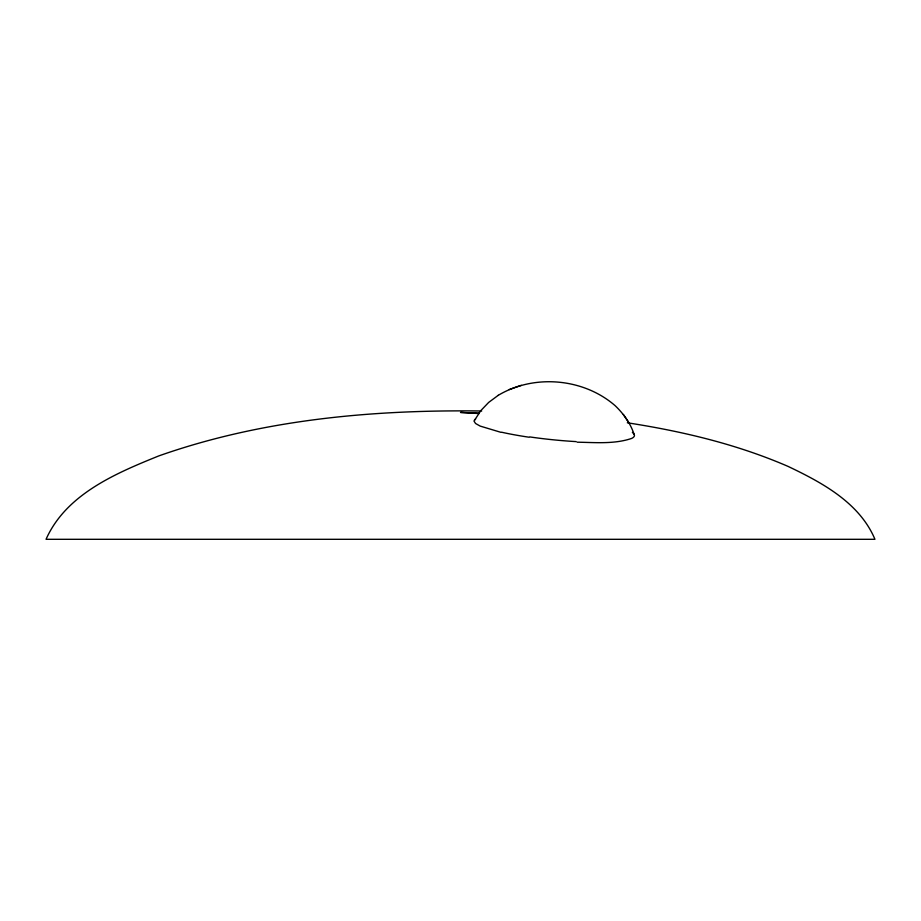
<?xml version="1.0" encoding="UTF-8"?>
<svg xmlns="http://www.w3.org/2000/svg" width="921" height="921" viewBox="0 0 921 921"><rect width="100%" height="100%" fill="white"/><g stroke="black" fill="none" stroke-linecap="round" stroke-linejoin="round"><path stroke-width="1.38" d="M498.273 395.305L488.671 402.419L480.831 410.605L474.016 421.104L475.558 423.487L480.198 426.101L500.575 432.225M474.43 420.011L475.616 419.009M498.273 395.305C534.18 373.857 583.546 378.209 615.113 405.654C623.77 413.909 631.035 424.063 634.477 435.575C634.235 437.003 632.854 437.797 631.679 438.419C614.249 444.336 595.254 442.448 577.133 442.195M509.301 389.537L521.298 385.323M481.683 411.008C372.855 409.546 262.025 419.492 158.78 455.918C115.781 473.325 66.128 494.163 46.05 539.303L874.95 539.303C859.546 502.751 822.142 482.627 788.1 466.417C736.95 444.244 682.288 431.27 627.328 422.785M479.139 413.149L460.5 412.424L479.024 413.552M632.359 432.34L634.212 434.321M623.344 414.415L628.824 422.716M576.155 441.608A79.114 11.374 5.7 0 1 529.782 436.922M528.988 437.21A80.599 11.029 5.9 0 1 501.438 432.179"/></g></svg>
